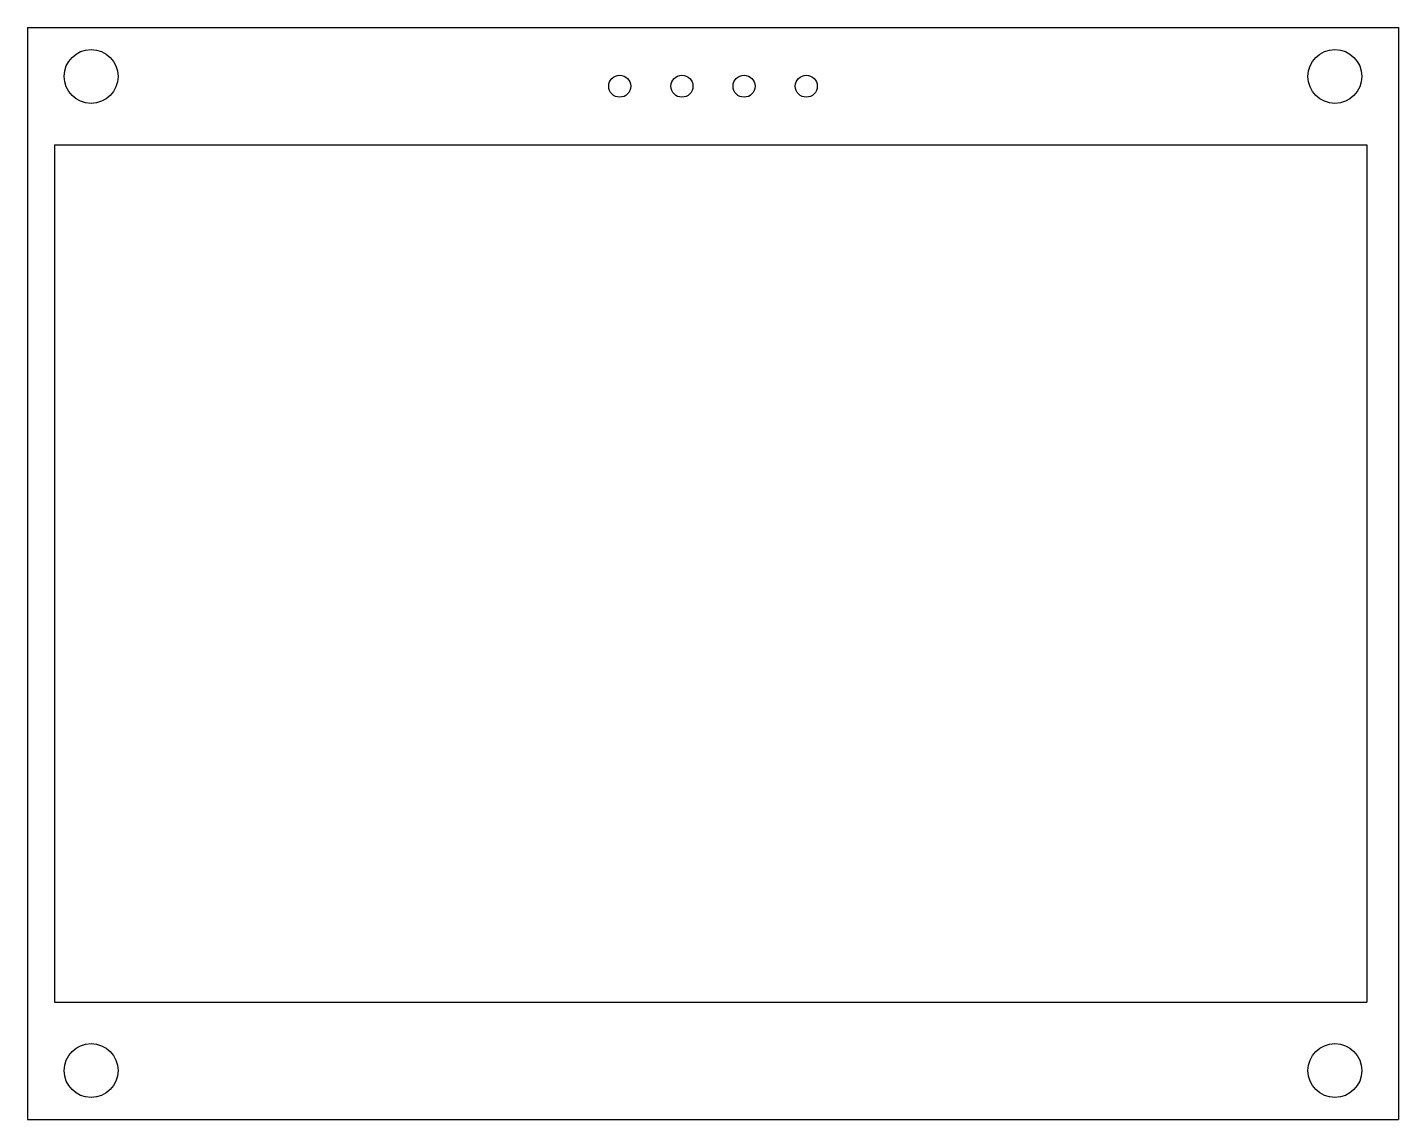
# Model space of a CAD drawing. Header units: millimetres. Extents: x -35.3 to 20.7, y -27 to 17.6.
import ezdxf

# ---------------------------------------------------------------- set-up
doc = ezdxf.new("R2010")
doc.units = ezdxf.units.MM

msp = doc.modelspace()

# ---------------------------------------------------------------- linework, layer by layer
at = {"color": 7, "linetype": 'Continuous'}
for p, q in [((-35.304, 17.576), (20.696, 17.576)), ((-35.304, 17.576), (-35.304, -27.024)), ((20.696, 17.576), (20.696, -27.024)), ((-34.204, 12.776), (19.396, 12.776)), ((-34.204, 12.776), (-34.204, -22.224)), ((19.396, 12.776), (19.396, -22.224)), ((-34.204, -22.224), (19.396, -22.224)), ((-35.304, -27.024), (20.696, -27.024))]:
    msp.add_line(p, q, dxfattribs=at)
for centre, radius in [((-32.704, 15.576), 1.1), ((18.096, 15.576), 1.1), ((-11.114, 15.176), 0.45), ((-8.574, 15.176), 0.45), ((-6.034, 15.176), 0.45), ((-3.494, 15.176), 0.45), ((-32.704, -25.024), 1.1), ((18.096, -25.024), 1.1)]:
    msp.add_circle(centre, radius, dxfattribs=at)

doc.saveas('drawing.dxf')
